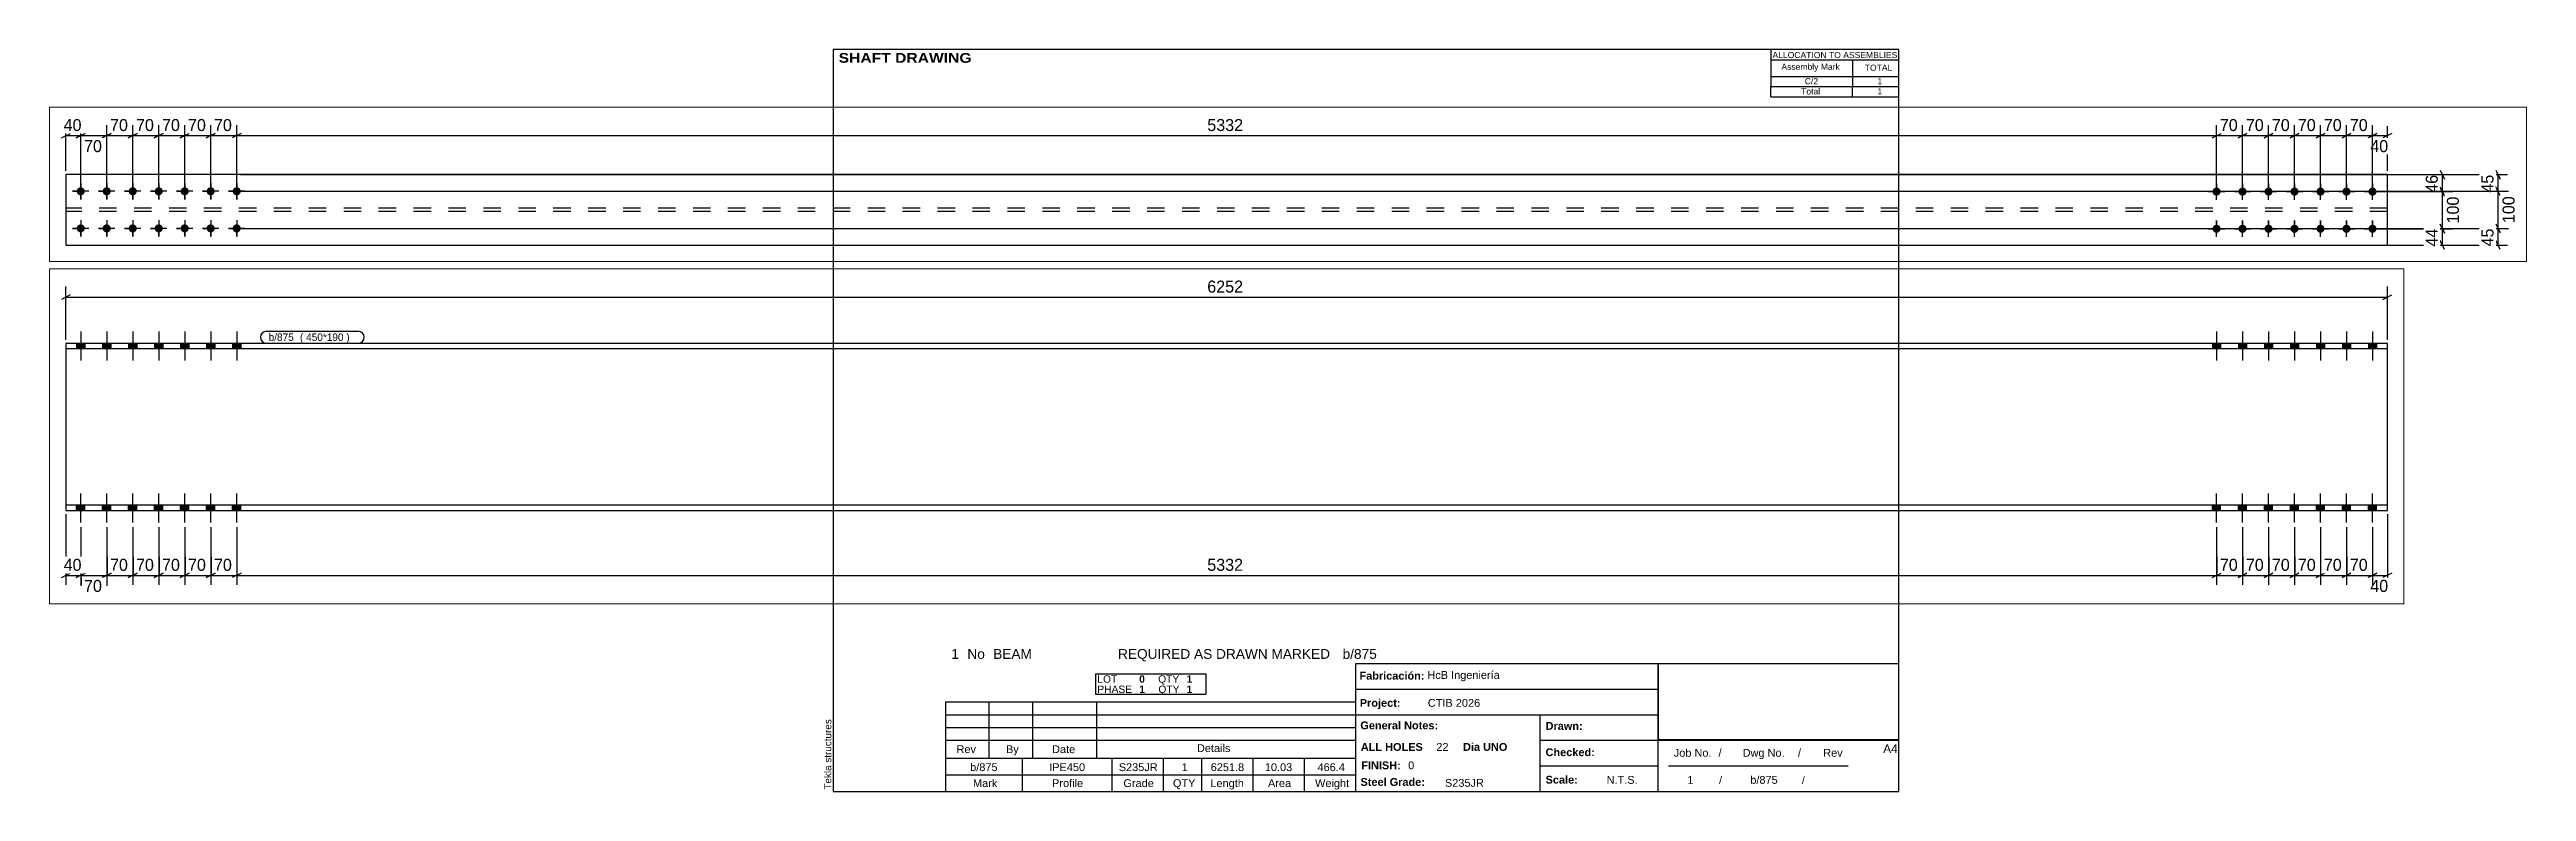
# Paper-space layout 'Layout1' of a CAD drawing. Header units: millimetres. Extents: x -206 to 461, y 5 to 205.
# The model-space entities are those that its viewports show. They can reach past a viewport. Long polylines and large blocks are cut down to what shows.
import ezdxf

# ---------------------------------------------------------------- set-up
doc = ezdxf.new("R2010")
doc.units = ezdxf.units.MM
doc.linetypes.add('DXK_LINE_DOT4', pattern=[0.9408, 0.4704, -0.4704])
doc.layers.add('Viewport layer', color=7, linetype='Continuous', plot=False)
doc.styles.add('Arial', font='ARIAL.TTF', dxfattribs={"height": 0.2})
doc.styles.add('Arial Black', font='ARIBLK.TTF', dxfattribs={"height": 0.2})
doc.styles.add('Arial Bold', font='ARIALBD.TTF', dxfattribs={"height": 0.2})
doc.styles.add('Comic Sans MS', font='COMIC.TTF', dxfattribs={"height": 0.2})

msp = doc.modelspace()

# ---------------------------------------------------------------- hatches: boundary and pattern name
at = {"linetype": 'Continuous'}
for points in [[(11743.4, 686.8), (11765.4, 686.8), (11765.4, 701.4), (11743.4, 701.4)], [(11743.4, 686.8), (11765.4, 686.8), (11765.4, 701.4), (11743.4, 701.4)], [(11813.4, 686.8), (11835.4, 686.8), (11835.4, 701.4), (11813.4, 701.4)], [(11813.4, 686.8), (11835.4, 686.8), (11835.4, 701.4), (11813.4, 701.4)], [(11883.4, 686.8), (11905.4, 686.8), (11905.4, 701.4), (11883.4, 701.4)], [(11883.4, 686.8), (11905.4, 686.8), (11905.4, 701.4), (11883.4, 701.4)], [(11953.4, 686.8), (11975.4, 686.8), (11975.4, 701.4), (11953.4, 701.4)], [(11953.4, 686.8), (11975.4, 686.8), (11975.4, 701.4), (11953.4, 701.4)], [(12023.4, 686.8), (12045.4, 686.8), (12045.4, 701.4), (12023.4, 701.4)], [(12023.4, 686.8), (12045.4, 686.8), (12045.4, 701.4), (12023.4, 701.4)], [(12093.4, 686.8), (12115.4, 686.8), (12115.4, 701.4), (12093.4, 701.4)], [(12093.4, 686.8), (12115.4, 686.8), (12115.4, 701.4), (12093.4, 701.4)], [(12163.4, 686.8), (12185.4, 686.8), (12185.4, 701.4), (12163.4, 701.4)], [(12163.4, 686.8), (12185.4, 686.8), (12185.4, 701.4), (12163.4, 701.4)], [(17517.2, 701.4), (17495.2, 701.4), (17495.2, 686.8), (17517.2, 686.8)], [(17517.2, 701.4), (17495.2, 701.4), (17495.2, 686.8), (17517.2, 686.8)], [(17587.2, 701.4), (17565.2, 701.4), (17565.2, 686.8), (17587.2, 686.8)], [(17587.2, 701.4), (17565.2, 701.4), (17565.2, 686.8), (17587.2, 686.8)], [(17657.2, 701.4), (17635.2, 701.4), (17635.2, 686.8), (17657.2, 686.8)], [(17657.2, 701.4), (17635.2, 701.4), (17635.2, 686.8), (17657.2, 686.8)], [(17727.2, 701.4), (17705.2, 701.4), (17705.2, 686.8), (17727.2, 686.8)], [(17727.2, 701.4), (17705.2, 701.4), (17705.2, 686.8), (17727.2, 686.8)], [(17797.2, 701.4), (17775.2, 701.4), (17775.2, 686.8), (17797.2, 686.8)], [(17797.2, 701.4), (17775.2, 701.4), (17775.2, 686.8), (17797.2, 686.8)], [(17867.2, 701.4), (17845.2, 701.4), (17845.2, 686.8), (17867.2, 686.8)], [(17867.2, 701.4), (17845.2, 701.4), (17845.2, 686.8), (17867.2, 686.8)], [(17937.2, 701.4), (17915.2, 701.4), (17915.2, 686.8), (17937.2, 686.8)], [(17937.2, 701.4), (17915.2, 701.4), (17915.2, 686.8), (17937.2, 686.8)], [(11743.4, 251.4), (11765.4, 251.4), (11765.4, 266), (11743.4, 266)], [(11743.4, 251.4), (11765.4, 251.4), (11765.4, 266), (11743.4, 266)], [(11813.4, 251.4), (11835.4, 251.4), (11835.4, 266), (11813.4, 266)], [(11813.4, 251.4), (11835.4, 251.4), (11835.4, 266), (11813.4, 266)], [(11883.4, 251.4), (11905.4, 251.4), (11905.4, 266), (11883.4, 266)], [(11883.4, 251.4), (11905.4, 251.4), (11905.4, 266), (11883.4, 266)], [(11953.4, 251.4), (11975.4, 251.4), (11975.4, 266), (11953.4, 266)], [(11953.4, 251.4), (11975.4, 251.4), (11975.4, 266), (11953.4, 266)], [(12023.4, 251.4), (12045.4, 251.4), (12045.4, 266), (12023.4, 266)], [(12023.4, 251.4), (12045.4, 251.4), (12045.4, 266), (12023.4, 266)], [(12093.4, 251.4), (12115.4, 251.4), (12115.4, 266), (12093.4, 266)], [(12093.4, 251.4), (12115.4, 251.4), (12115.4, 266), (12093.4, 266)], [(12163.4, 251.4), (12185.4, 251.4), (12185.4, 266), (12163.4, 266)], [(12163.4, 251.4), (12185.4, 251.4), (12185.4, 266), (12163.4, 266)], [(17517.2, 266), (17495.2, 266), (17495.2, 251.4), (17517.2, 251.4)], [(17517.2, 266), (17495.2, 266), (17495.2, 251.4), (17517.2, 251.4)], [(17587.2, 266), (17565.2, 266), (17565.2, 251.4), (17587.2, 251.4)], [(17587.2, 266), (17565.2, 266), (17565.2, 251.4), (17587.2, 251.4)], [(17657.2, 266), (17635.2, 266), (17635.2, 251.4), (17657.2, 251.4)], [(17657.2, 266), (17635.2, 266), (17635.2, 251.4), (17657.2, 251.4)], [(17727.2, 266), (17705.2, 266), (17705.2, 251.4), (17727.2, 251.4)], [(17727.2, 266), (17705.2, 266), (17705.2, 251.4), (17727.2, 251.4)], [(17797.2, 266), (17775.2, 266), (17775.2, 251.4), (17797.2, 251.4)], [(17797.2, 266), (17775.2, 266), (17775.2, 251.4), (17797.2, 251.4)], [(17867.2, 266), (17845.2, 266), (17845.2, 251.4), (17867.2, 251.4)], [(17867.2, 266), (17845.2, 266), (17845.2, 251.4), (17867.2, 251.4)], [(17937.2, 266), (17915.2, 266), (17915.2, 251.4), (17937.2, 251.4)], [(17937.2, 266), (17915.2, 266), (17915.2, 251.4), (17937.2, 251.4)], [(84, 178, -1), (84, 200, -1)], [(154, 178, -1), (154, 200, -1)], [(224, 178, -1), (224, 200, -1)], [(294, 178, -1), (294, 200, -1)], [(364, 178, -1), (364, 200, -1)], [(434, 178, -1), (434, 200, -1)], [(504, 178, -1), (504, 200, -1)], [(5835.8, 199.1, -1), (5835.8, 177.1, -1)], [(5905.8, 199.1, -1), (5905.8, 177.1, -1)], [(5975.8, 199.1, -1), (5975.8, 177.1, -1)], [(6045.8, 199.1, -1), (6045.8, 177.1, -1)], [(6115.8, 199.1, -1), (6115.8, 177.1, -1)], [(6185.8, 199.1, -1), (6185.8, 177.1, -1)], [(6255.8, 199.1, -1), (6255.8, 177.1, -1)], [(84, 78, -1), (84, 100, -1)], [(154, 78, -1), (154, 100, -1)], [(224, 78, -1), (224, 100, -1)], [(294, 78, -1), (294, 100, -1)], [(364, 78, -1), (364, 100, -1)], [(434, 78, -1), (434, 100, -1)], [(504, 78, -1), (504, 100, -1)], [(5835.8, 99.1, -1), (5835.8, 77.1, -1)], [(5905.8, 99.1, -1), (5905.8, 77.1, -1)], [(5975.8, 99.1, -1), (5975.8, 77.1, -1)], [(6045.8, 99.1, -1), (6045.8, 77.1, -1)], [(6115.8, 99.1, -1), (6115.8, 77.1, -1)], [(6185.8, 99.1, -1), (6185.8, 77.1, -1)], [(6255.8, 99.1, -1), (6255.8, 77.1, -1)]]:
    msp.add_hatch(color=3, dxfattribs=at).paths.add_polyline_path(points)

# ---------------------------------------------------------------- linework, layer by layer
at = {"color": 8, "linetype": 'Continuous'}
for p, q in [((11726.4, 832.4), (11702.4, 820.4)), ((11714.4, 711.4), (11714.4, 854.8)), ((11714.4, 826.4), (17966.2, 826.4)), ((17954.2, 820.4), (17978.2, 832.4)), ((17966.2, 711.4), (17966.2, 854.8)), ((44, 244), (44, 367.4)), ((72, 333), (96, 345)), ((84, 199), (84, 364.6)), ((142, 333), (166, 345)), ((154, 199), (154, 367.4)), ((212, 333), (236, 345)), ((224, 199), (224, 367.4)), ((282, 333), (306, 345)), ((294, 199), (294, 367.4)), ((294, 339), (364, 339)), ((376, 345), (352, 333)), ((364, 199), (364, 367.4)), ((422, 333), (446, 345)), ((434, 199), (434, 367.4)), ((434, 339), (504, 339)), ((516, 345), (492, 333)), ((504, 199), (504, 367.4)), ((5823.8, 333), (5847.8, 345)), ((5835.8, 198.1), (5835.8, 367.4)), ((5893.8, 333), (5917.8, 345)), ((5905.8, 198.1), (5905.8, 367.4)), ((5963.8, 333), (5987.8, 345)), ((5975.8, 198.1), (5975.8, 367.4)), ((6033.8, 333), (6057.8, 345)), ((6045.8, 198.1), (6045.8, 367.4)), ((6103.8, 333), (6127.8, 345)), ((6115.8, 198.1), (6115.8, 367.4)), ((6173.8, 333), (6197.8, 345)), ((6185.8, 198.1), (6185.8, 367.4)), ((6243.8, 333), (6267.8, 345)), ((6255.8, 198.1), (6255.8, 364.6)), ((6255.8, 339), (6295.8, 339)), ((6307.8, 345), (6283.8, 333)), ((6295.8, 244), (6295.8, 364.6)), ((6305.8, 234), (6469.6, 234)), ((6438, 246), (6450, 222)), ((6444, 188.1), (6444, 234)), ((6588, 246), (6600, 222)), ((6600, 177), (6588, 201)), ((6594, 189), (6594, 234)), ((11714.4, 241.4), (11714.4, 50.8)), ((11754.4, 206.7), (11754.4, 48)), ((11824.4, 206.7), (11824.4, 50.8)), ((11894.4, 206.7), (11894.4, 50.8)), ((11964.4, 206.7), (11964.4, 50.8)), ((12034.4, 206.7), (12034.4, 50.8)), ((12104.4, 206.7), (12104.4, 50.8)), ((12174.4, 206.7), (12174.4, 50.8)), ((12174.4, 206.7), (12174.4, 50.8)), ((17506.2, 206.7), (17506.2, 50.8)), ((17576.2, 206.7), (17576.2, 50.8)), ((17646.2, 206.7), (17646.2, 50.8)), ((17716.2, 206.7), (17716.2, 50.8)), ((17786.2, 206.7), (17786.2, 50.8)), ((17856.2, 206.7), (17856.2, 50.8)), ((17926.2, 206.7), (17926.2, 48)), ((17966.2, 241.4), (17966.2, 48)), ((6265.8, 188.1), (6469.6, 188.1)), ((6450, 176.1), (6438, 200.1)), ((514, 89), (6622.4, 89)), ((6265.8, 88.1), (6472.4, 88.1)), ((6450, 76.1), (6438, 100.1)), ((6588, 101), (6600, 77)), ((11742.4, 70.4), (11766.4, 82.4)), ((11812.4, 70.4), (11836.4, 82.4)), ((11882.4, 70.4), (11906.4, 82.4)), ((11952.4, 70.4), (11976.4, 82.4)), ((12022.4, 70.4), (12046.4, 82.4)), ((12092.4, 70.4), (12116.4, 82.4)), ((12104.4, 76.4), (12174.4, 76.4)), ((12186.4, 82.4), (12162.4, 70.4)), ((12186.4, 82.4), (12162.4, 70.4)), ((17494.2, 70.4), (17518.2, 82.4)), ((17564.2, 70.4), (17588.2, 82.4)), ((17634.2, 70.4), (17658.2, 82.4)), ((17704.2, 70.4), (17728.2, 82.4)), ((17716.2, 76.4), (17786.2, 76.4)), ((17798.2, 82.4), (17774.2, 70.4)), ((17844.2, 70.4), (17868.2, 82.4)), ((17914.2, 70.4), (17938.2, 82.4)), ((17926.2, 76.4), (17966.2, 76.4)), ((17978.2, 82.4), (17954.2, 70.4)), ((514, 44), (6619.6, 44)), ((6305.8, 44), (6469.6, 44)), ((6450, 32), (6438, 56)), ((6600, 32), (6588, 56))]:
    msp.add_line(p, q, dxfattribs=at)
at = {"color": 7, "linetype": 'Continuous'}
for p, q in [((11714.4, 701.4), (11714.4, 251.4)), ((17966.2, 701.4), (11714.4, 701.4)), ((17966.2, 686.8), (11714.4, 686.8)), ((17966.2, 251.4), (17966.2, 701.4)), ((44, 234), (44, 44)), ((6295.8, 234), (44, 234)), ((6295.8, 44), (6295.8, 234)), ((17966.2, 266), (11714.4, 266)), ((11714.4, 251.4), (17966.2, 251.4)), ((44, 44), (6295.8, 44))]:
    msp.add_line(p, q, dxfattribs=at)
at = {"color": 3, "linetype": 'Continuous'}
for p, q in [((11743.4, 701.4), (11743.4, 686.8)), ((11743.4, 701.4), (11743.4, 686.8)), ((11754.4, 733.6), (11754.4, 655.4)), ((11754.4, 733.6), (11754.4, 655.4)), ((11765.4, 701.4), (11765.4, 686.8)), ((11765.4, 701.4), (11765.4, 686.8)), ((11813.4, 701.4), (11813.4, 686.8)), ((11813.4, 701.4), (11813.4, 686.8)), ((11824.4, 733.6), (11824.4, 655.4)), ((11824.4, 733.6), (11824.4, 655.4)), ((11835.4, 701.4), (11835.4, 686.8)), ((11835.4, 701.4), (11835.4, 686.8)), ((11883.4, 701.4), (11883.4, 686.8)), ((11883.4, 701.4), (11883.4, 686.8)), ((11894.4, 733.6), (11894.4, 655.4)), ((11894.4, 733.6), (11894.4, 655.4)), ((11905.4, 701.4), (11905.4, 686.8)), ((11905.4, 701.4), (11905.4, 686.8)), ((11953.4, 701.4), (11953.4, 686.8)), ((11953.4, 701.4), (11953.4, 686.8)), ((11964.4, 733.6), (11964.4, 655.4)), ((11964.4, 733.6), (11964.4, 655.4)), ((11975.4, 701.4), (11975.4, 686.8)), ((11975.4, 701.4), (11975.4, 686.8)), ((12023.4, 701.4), (12023.4, 686.8)), ((12023.4, 701.4), (12023.4, 686.8)), ((12034.4, 733.6), (12034.4, 655.4)), ((12034.4, 733.6), (12034.4, 655.4)), ((12045.4, 701.4), (12045.4, 686.8)), ((12045.4, 701.4), (12045.4, 686.8)), ((12093.4, 701.4), (12093.4, 686.8)), ((12093.4, 701.4), (12093.4, 686.8)), ((12104.4, 733.6), (12104.4, 655.4)), ((12104.4, 733.6), (12104.4, 655.4)), ((12115.4, 701.4), (12115.4, 686.8)), ((12115.4, 701.4), (12115.4, 686.8)), ((12163.4, 701.4), (12163.4, 686.8)), ((12163.4, 701.4), (12163.4, 686.8)), ((12174.4, 733.6), (12174.4, 655.4)), ((12174.4, 733.6), (12174.4, 655.4)), ((12185.4, 701.4), (12185.4, 686.8)), ((12185.4, 701.4), (12185.4, 686.8)), ((17495.2, 701.4), (17495.2, 686.8)), ((17495.2, 701.4), (17495.2, 686.8)), ((17506.2, 733.6), (17506.2, 655.4)), ((17506.2, 733.6), (17506.2, 655.4)), ((17517.2, 701.4), (17517.2, 686.8)), ((17517.2, 701.4), (17517.2, 686.8)), ((17565.2, 701.4), (17565.2, 686.8)), ((17565.2, 701.4), (17565.2, 686.8)), ((17576.2, 733.6), (17576.2, 655.4)), ((17576.2, 733.6), (17576.2, 655.4)), ((17587.2, 701.4), (17587.2, 686.8)), ((17587.2, 701.4), (17587.2, 686.8)), ((17635.2, 701.4), (17635.2, 686.8)), ((17635.2, 701.4), (17635.2, 686.8)), ((17646.2, 733.6), (17646.2, 655.4)), ((17646.2, 733.6), (17646.2, 655.4)), ((17657.2, 701.4), (17657.2, 686.8)), ((17657.2, 701.4), (17657.2, 686.8)), ((17705.2, 701.4), (17705.2, 686.8)), ((17705.2, 701.4), (17705.2, 686.8)), ((17716.2, 733.6), (17716.2, 655.4)), ((17716.2, 733.6), (17716.2, 655.4)), ((17727.2, 701.4), (17727.2, 686.8)), ((17727.2, 701.4), (17727.2, 686.8)), ((17775.2, 701.4), (17775.2, 686.8)), ((17775.2, 701.4), (17775.2, 686.8)), ((17786.2, 733.6), (17786.2, 655.4)), ((17786.2, 733.6), (17786.2, 655.4)), ((17797.2, 701.4), (17797.2, 686.8)), ((17797.2, 701.4), (17797.2, 686.8)), ((17845.2, 701.4), (17845.2, 686.8)), ((17845.2, 701.4), (17845.2, 686.8)), ((17856.2, 733.6), (17856.2, 655.4)), ((17856.2, 733.6), (17856.2, 655.4)), ((17867.2, 701.4), (17867.2, 686.8)), ((17867.2, 701.4), (17867.2, 686.8)), ((17915.2, 701.4), (17915.2, 686.8)), ((17915.2, 701.4), (17915.2, 686.8)), ((17926.2, 733.6), (17926.2, 655.4)), ((17926.2, 733.6), (17926.2, 655.4)), ((17937.2, 701.4), (17937.2, 686.8)), ((17937.2, 701.4), (17937.2, 686.8)), ((11754.4, 219.2), (11754.4, 297.4)), ((11754.4, 219.2), (11754.4, 297.4)), ((11824.4, 219.2), (11824.4, 297.4)), ((11824.4, 219.2), (11824.4, 297.4)), ((11894.4, 219.2), (11894.4, 297.4)), ((11894.4, 219.2), (11894.4, 297.4)), ((11964.4, 219.2), (11964.4, 297.4)), ((11964.4, 219.2), (11964.4, 297.4)), ((12034.4, 219.2), (12034.4, 297.4)), ((12034.4, 219.2), (12034.4, 297.4)), ((12104.4, 219.2), (12104.4, 297.4)), ((12104.4, 219.2), (12104.4, 297.4)), ((12174.4, 219.2), (12174.4, 297.4)), ((12174.4, 219.2), (12174.4, 297.4)), ((17506.2, 219.2), (17506.2, 297.4)), ((17506.2, 219.2), (17506.2, 297.4)), ((17576.2, 219.2), (17576.2, 297.4)), ((17576.2, 219.2), (17576.2, 297.4)), ((17646.2, 219.2), (17646.2, 297.4)), ((17646.2, 219.2), (17646.2, 297.4)), ((17716.2, 219.2), (17716.2, 297.4)), ((17716.2, 219.2), (17716.2, 297.4)), ((17786.2, 219.2), (17786.2, 297.4)), ((17786.2, 219.2), (17786.2, 297.4)), ((17856.2, 219.2), (17856.2, 297.4)), ((17856.2, 219.2), (17856.2, 297.4)), ((17926.2, 219.2), (17926.2, 297.4)), ((17926.2, 219.2), (17926.2, 297.4)), ((84, 211), (84, 167)), ((84, 211), (84, 196.3)), ((154, 211), (154, 167)), ((154, 211), (154, 196.3)), ((224, 211), (224, 167)), ((224, 211), (224, 196.3)), ((294, 211), (294, 167)), ((294, 211), (294, 196.3)), ((364, 211), (364, 167)), ((364, 211), (364, 196.3)), ((434, 211), (434, 167)), ((434, 211), (434, 196.3)), ((504, 211), (504, 167)), ((504, 211), (504, 196.3)), ((5835.8, 166.1), (5835.8, 210.1)), ((5835.8, 210.1), (5835.8, 195.4)), ((5905.8, 166.1), (5905.8, 210.1)), ((5905.8, 210.1), (5905.8, 195.4)), ((5975.8, 166.1), (5975.8, 210.1)), ((5975.8, 210.1), (5975.8, 195.4)), ((6045.8, 166.1), (6045.8, 210.1)), ((6045.8, 210.1), (6045.8, 195.4)), ((6115.8, 166.1), (6115.8, 210.1)), ((6115.8, 210.1), (6115.8, 195.4)), ((6185.8, 166.1), (6185.8, 210.1)), ((6185.8, 210.1), (6185.8, 195.4)), ((6255.8, 166.1), (6255.8, 210.1)), ((6255.8, 210.1), (6255.8, 195.4)), ((11743.4, 251.4), (11743.4, 266)), ((11743.4, 251.4), (11743.4, 266)), ((11765.4, 251.4), (11765.4, 266)), ((11765.4, 251.4), (11765.4, 266)), ((11813.4, 251.4), (11813.4, 266)), ((11813.4, 251.4), (11813.4, 266)), ((11835.4, 251.4), (11835.4, 266)), ((11835.4, 251.4), (11835.4, 266)), ((11883.4, 251.4), (11883.4, 266)), ((11883.4, 251.4), (11883.4, 266)), ((11905.4, 251.4), (11905.4, 266)), ((11905.4, 251.4), (11905.4, 266)), ((11953.4, 251.4), (11953.4, 266)), ((11953.4, 251.4), (11953.4, 266)), ((11975.4, 251.4), (11975.4, 266)), ((11975.4, 251.4), (11975.4, 266)), ((12023.4, 251.4), (12023.4, 266)), ((12023.4, 251.4), (12023.4, 266)), ((12045.4, 251.4), (12045.4, 266)), ((12045.4, 251.4), (12045.4, 266)), ((12093.4, 251.4), (12093.4, 266)), ((12093.4, 251.4), (12093.4, 266)), ((12115.4, 251.4), (12115.4, 266)), ((12115.4, 251.4), (12115.4, 266)), ((12163.4, 251.4), (12163.4, 266)), ((12163.4, 251.4), (12163.4, 266)), ((12185.4, 251.4), (12185.4, 266)), ((12185.4, 251.4), (12185.4, 266)), ((17495.2, 251.4), (17495.2, 266)), ((17495.2, 251.4), (17495.2, 266)), ((17517.2, 251.4), (17517.2, 266)), ((17517.2, 251.4), (17517.2, 266)), ((17565.2, 251.4), (17565.2, 266)), ((17565.2, 251.4), (17565.2, 266)), ((17587.2, 251.4), (17587.2, 266)), ((17587.2, 251.4), (17587.2, 266)), ((17635.2, 251.4), (17635.2, 266)), ((17635.2, 251.4), (17635.2, 266)), ((17657.2, 251.4), (17657.2, 266)), ((17657.2, 251.4), (17657.2, 266)), ((17705.2, 251.4), (17705.2, 266)), ((17705.2, 251.4), (17705.2, 266)), ((17727.2, 251.4), (17727.2, 266)), ((17727.2, 251.4), (17727.2, 266)), ((17775.2, 251.4), (17775.2, 266)), ((17775.2, 251.4), (17775.2, 266)), ((17797.2, 251.4), (17797.2, 266)), ((17797.2, 251.4), (17797.2, 266)), ((17845.2, 251.4), (17845.2, 266)), ((17845.2, 251.4), (17845.2, 266)), ((17867.2, 251.4), (17867.2, 266)), ((17867.2, 251.4), (17867.2, 266)), ((17915.2, 251.4), (17915.2, 266)), ((17915.2, 251.4), (17915.2, 266)), ((17937.2, 251.4), (17937.2, 266)), ((17937.2, 251.4), (17937.2, 266)), ((106, 189), (62, 189)), ((62, 189), (76.7, 189)), ((84, 167), (84, 181.7)), ((106, 189), (91.3, 189)), ((176, 189), (132, 189)), ((132, 189), (146.7, 189)), ((154, 167), (154, 181.7)), ((176, 189), (161.3, 189)), ((246, 189), (202, 189)), ((202, 189), (216.7, 189)), ((224, 167), (224, 181.7)), ((246, 189), (231.3, 189)), ((316, 189), (272, 189)), ((272, 189), (286.7, 189)), ((294, 167), (294, 181.7)), ((316, 189), (301.3, 189)), ((386, 189), (342, 189)), ((342, 189), (356.7, 189)), ((364, 167), (364, 181.7)), ((386, 189), (371.3, 189)), ((456, 189), (412, 189)), ((412, 189), (426.7, 189)), ((434, 167), (434, 181.7)), ((456, 189), (441.3, 189)), ((526, 189), (482, 189)), ((482, 189), (496.7, 189)), ((504, 167), (504, 181.7)), ((526, 189), (511.3, 189)), ((5813.8, 188.1), (5857.8, 188.1)), ((5813.8, 188.1), (5828.5, 188.1)), ((5835.8, 166.1), (5835.8, 180.7)), ((5857.8, 188.1), (5843.2, 188.1)), ((5883.8, 188.1), (5927.8, 188.1)), ((5883.8, 188.1), (5898.5, 188.1)), ((5905.8, 166.1), (5905.8, 180.7)), ((5927.8, 188.1), (5913.2, 188.1)), ((5953.8, 188.1), (5997.8, 188.1)), ((5953.8, 188.1), (5968.5, 188.1)), ((5975.8, 166.1), (5975.8, 180.7)), ((5997.8, 188.1), (5983.2, 188.1)), ((6023.8, 188.1), (6067.8, 188.1)), ((6023.8, 188.1), (6038.5, 188.1)), ((6045.8, 166.1), (6045.8, 180.7)), ((6067.8, 188.1), (6053.2, 188.1)), ((6093.8, 188.1), (6137.8, 188.1)), ((6093.8, 188.1), (6108.5, 188.1)), ((6115.8, 166.1), (6115.8, 180.7)), ((6137.8, 188.1), (6123.2, 188.1)), ((6163.8, 188.1), (6207.8, 188.1)), ((6163.8, 188.1), (6178.5, 188.1)), ((6185.8, 166.1), (6185.8, 180.7)), ((6207.8, 188.1), (6193.2, 188.1)), ((6233.8, 188.1), (6277.8, 188.1)), ((6233.8, 188.1), (6248.5, 188.1)), ((6255.8, 166.1), (6255.8, 180.7)), ((6277.8, 188.1), (6263.2, 188.1)), ((106, 89), (62, 89)), ((62, 89), (76.7, 89)), ((84, 111), (84, 67)), ((84, 111), (84, 96.3)), ((84, 67), (84, 81.7)), ((106, 89), (91.3, 89)), ((176, 89), (132, 89)), ((132, 89), (146.7, 89)), ((154, 111), (154, 67)), ((154, 111), (154, 96.3)), ((154, 67), (154, 81.7)), ((176, 89), (161.3, 89)), ((246, 89), (202, 89)), ((202, 89), (216.7, 89)), ((224, 111), (224, 67)), ((224, 111), (224, 96.3)), ((224, 67), (224, 81.7)), ((246, 89), (231.3, 89)), ((316, 89), (272, 89)), ((272, 89), (286.7, 89)), ((294, 111), (294, 67)), ((294, 111), (294, 96.3)), ((294, 67), (294, 81.7)), ((316, 89), (301.3, 89)), ((386, 89), (342, 89)), ((342, 89), (356.7, 89)), ((364, 111), (364, 67)), ((364, 111), (364, 96.3)), ((364, 67), (364, 81.7)), ((386, 89), (371.3, 89)), ((456, 89), (412, 89)), ((412, 89), (426.7, 89)), ((434, 111), (434, 67)), ((434, 111), (434, 96.3)), ((434, 67), (434, 81.7)), ((456, 89), (441.3, 89)), ((526, 89), (482, 89)), ((482, 89), (496.7, 89)), ((504, 111), (504, 67)), ((504, 111), (504, 96.3)), ((504, 67), (504, 81.7)), ((526, 89), (511.3, 89)), ((5813.8, 88.1), (5857.8, 88.1)), ((5813.8, 88.1), (5828.5, 88.1)), ((5835.8, 66.1), (5835.8, 110.1)), ((5835.8, 110.1), (5835.8, 95.4)), ((5835.8, 66.1), (5835.8, 80.7)), ((5857.8, 88.1), (5843.1, 88.1)), ((5883.8, 88.1), (5927.8, 88.1)), ((5883.8, 88.1), (5898.5, 88.1)), ((5905.8, 66.1), (5905.8, 110.1)), ((5905.8, 110.1), (5905.8, 95.4)), ((5905.8, 66.1), (5905.8, 80.7)), ((5927.8, 88.1), (5913.1, 88.1)), ((5953.8, 88.1), (5997.8, 88.1)), ((5953.8, 88.1), (5968.5, 88.1)), ((5975.8, 66.1), (5975.8, 110.1)), ((5975.8, 110.1), (5975.8, 95.4)), ((5975.8, 66.1), (5975.8, 80.7)), ((5997.8, 88.1), (5983.1, 88.1)), ((6023.8, 88.1), (6067.8, 88.1)), ((6023.8, 88.1), (6038.5, 88.1)), ((6045.8, 66.1), (6045.8, 110.1)), ((6045.8, 110.1), (6045.8, 95.4)), ((6045.8, 66.1), (6045.8, 80.7)), ((6067.8, 88.1), (6053.1, 88.1)), ((6093.8, 88.1), (6137.8, 88.1)), ((6093.8, 88.1), (6108.5, 88.1)), ((6115.8, 66.1), (6115.8, 110.1)), ((6115.8, 110.1), (6115.8, 95.4)), ((6115.8, 66.1), (6115.8, 80.7)), ((6137.8, 88.1), (6123.1, 88.1)), ((6163.8, 88.1), (6207.8, 88.1)), ((6163.8, 88.1), (6178.5, 88.1)), ((6185.8, 66.1), (6185.8, 110.1)), ((6185.8, 110.1), (6185.8, 95.4)), ((6185.8, 66.1), (6185.8, 80.7)), ((6207.8, 88.1), (6193.1, 88.1)), ((6233.8, 88.1), (6277.8, 88.1)), ((6233.8, 88.1), (6248.5, 88.1)), ((6255.8, 66.1), (6255.8, 110.1)), ((6255.8, 110.1), (6255.8, 95.4)), ((6255.8, 66.1), (6255.8, 80.7)), ((6277.8, 88.1), (6263.1, 88.1))]:
    msp.add_line(p, q, dxfattribs=at)
at = {"color": 7, "linetype": 'DXK_LINE_DOT4'}
for p, q in [((6295.8, 143.7), (44, 143.7)), ((6295.8, 134.3), (44, 134.3))]:
    msp.add_line(p, q, dxfattribs=at)

# ---------------------------------------------------------------- next in the draw order: wipeouts: each hides what was drawn before it
at = {"color": 0}
for points in [[(14898.8, 832.4), (14898.8, 877.2), (14781.8, 877.2), (14781.8, 832.4)], [(12338.8, 708.4), (12338.8, 728.4), (12260.4, 728.4), (12260.4, 708.4)], [(361.5, 345), (361.5, 389.8), (296.5, 389.8), (296.5, 345)], [(501.5, 345), (501.5, 389.8), (436.5, 389.8), (436.5, 345)], [(6308.3, 288.2), (6308.3, 333), (6243.4, 333), (6243.4, 288.2)], [(6438, 243.5), (6393.2, 243.5), (6393.2, 178.6), (6438, 178.6)], [(17783.7, 82.4), (17783.7, 127.2), (17718.7, 127.2), (17718.7, 82.4)], [(17978.7, 25.6), (17978.7, 70.4), (17913.8, 70.4), (17913.8, 25.6)]]:
    msp.add_wipeout(points, dxfattribs=at)

# ---------------------------------------------------------------- next in the draw order: linework, layer by layer
at = {"color": 8, "linetype": 'Continuous'}
for p, q in [((224, 339), (294, 339)), ((306, 345), (282, 333)), ((294, 199), (294, 367.4)), ((352, 333), (376, 345)), ((364, 199), (364, 367.4)), ((364, 339), (434, 339)), ((446, 345), (422, 333)), ((434, 199), (434, 367.4)), ((516, 345), (492, 333)), ((504, 199), (504, 367.4)), ((6185.8, 339), (6255.8, 339)), ((6267.8, 345), (6243.8, 333)), ((6255.8, 198.1), (6255.8, 367.4)), ((514, 234), (6619.6, 234)), ((17716.2, 206.7), (17716.2, 50.8)), ((17786.2, 206.7), (17786.2, 50.8)), ((17926.2, 206.7), (17926.2, 50.8)), ((514, 189), (6619.6, 189)), ((6265.8, 188.1), (6472.4, 188.1)), ((6438, 200.1), (6450, 176.1)), ((6444, 88.1), (6444, 188.1)), ((17646.2, 76.4), (17716.2, 76.4)), ((17728.2, 82.4), (17704.2, 70.4)), ((17774.2, 70.4), (17798.2, 82.4)), ((17856.2, 76.4), (17926.2, 76.4)), ((17938.2, 82.4), (17914.2, 70.4))]:
    msp.add_line(p, q, dxfattribs=at)

# ---------------------------------------------------------------- next in the draw order: texts
at = {"color": 3, "style": 'Comic Sans MS'}
for s, p in [('6252', (14788.2, 838.8)), ('70', (302.9, 351.4)), ('70', (442.9, 351.4)), ('40', (6249.8, 294.6)), ('70', (17725.1, 88.8)), ('40', (17920.2, 32))]:
    msp.add_text(s, height=32.38, dxfattribs=at).set_placement(p)
msp.add_text('46', height=32.38, rotation=90.00021, dxfattribs=at).set_placement((6431.6, 185))

# ---------------------------------------------------------------- next in the draw order: wipeouts: each hides what was drawn before it
at = {"color": 0}
msp.add_wipeout([(12338.8, 708.4), (12338.8, 728.4), (12260.4, 728.4), (12260.4, 708.4)], dxfattribs=at)

# ---------------------------------------------------------------- next in the draw order: linework, layer by layer
at = {"color": 7, "linetype": 'Continuous'}
msp.add_arc((12254.4, 718.4), 16, 90, 270, dxfattribs=at)

# ---------------------------------------------------------------- next in the draw order: wipeouts: each hides what was drawn before it
at = {"color": 0}
for points in [[(12495.8, 708.4), (12495.8, 728.4), (12344.8, 728.4), (12344.8, 708.4)], [(291.5, 345), (291.5, 389.8), (226.5, 389.8), (226.5, 345)], [(431.5, 345), (431.5, 389.8), (366.5, 389.8), (366.5, 345)], [(6253.3, 345), (6253.3, 389.8), (6188.3, 389.8), (6188.3, 345)], [(6588, 244), (6543.2, 244), (6543.2, 179), (6588, 179)], [(17713.7, 82.4), (17713.7, 127.2), (17648.7, 127.2), (17648.7, 82.4)], [(17923.7, 82.4), (17923.7, 127.2), (17858.7, 127.2), (17858.7, 82.4)]]:
    msp.add_wipeout(points, dxfattribs=at)

# ---------------------------------------------------------------- next in the draw order: linework, layer by layer
at = {"color": 8, "linetype": 'Continuous'}
for p, q in [((154, 339), (224, 339)), ((236, 345), (212, 333)), ((224, 199), (224, 367.4)), ((6115.8, 339), (6185.8, 339)), ((6197.8, 345), (6173.8, 333)), ((6185.8, 198.1), (6185.8, 367.4)), ((6600, 177), (6588, 201)), ((17646.2, 206.7), (17646.2, 50.8)), ((17856.2, 206.7), (17856.2, 50.8)), ((514, 189), (6622.4, 189)), ((6594, 89), (6594, 189)), ((17576.2, 76.4), (17646.2, 76.4)), ((17658.2, 82.4), (17634.2, 70.4)), ((17786.2, 76.4), (17856.2, 76.4)), ((17868.2, 82.4), (17844.2, 70.4))]:
    msp.add_line(p, q, dxfattribs=at)

# ---------------------------------------------------------------- next in the draw order: texts
at = {"color": 3, "style": 'Comic Sans MS'}
for p in [(232.9, 351.4), (372.9, 351.4), (6194.7, 351.4), (17655.1, 88.8), (17865.1, 88.8)]:
    msp.add_text('70', height=32.38, dxfattribs=at).set_placement(p)
msp.add_text('45', height=32.38, rotation=90.00021, dxfattribs=at).set_placement((6581.6, 185.4))

# ---------------------------------------------------------------- next in the draw order: wipeouts: each hides what was drawn before it
at = {"color": 0}
msp.add_wipeout([(12495.8, 708.4), (12495.8, 728.4), (12344.8, 728.4), (12344.8, 708.4)], dxfattribs=at)

# ---------------------------------------------------------------- next in the draw order: linework, layer by layer
at = {"color": 7, "linetype": 'Continuous'}
for p, q in [((12254.4, 734.4), (12501.8, 734.4)), ((12254.4, 702.4), (12501.8, 702.4))]:
    msp.add_line(p, q, dxfattribs=at)
msp.add_arc((12501.8, 718.4), 16, 270, 90, dxfattribs=at)

# ---------------------------------------------------------------- next in the draw order: texts
at = {"color": 3, "style": 'Comic Sans MS'}
for s, height, p in [('b/875', 20.23, (12260.4, 708.4)), ('(\xa0450*190\xa0) ', 20.234, (12344.8, 708.4))]:
    msp.add_text(s, height=height, dxfattribs=at).set_placement(p)

# ---------------------------------------------------------------- next in the draw order: wipeouts: each hides what was drawn before it
at = {"color": 0}
for points in [[(221.5, 345), (221.5, 389.8), (156.5, 389.8), (156.5, 345)], [(6183.3, 345), (6183.3, 389.8), (6118.3, 389.8), (6118.3, 345)], [(6644.8, 181.1), (6600, 181.1), (6600, 96.9), (6644.8, 96.9)], [(17643.7, 82.4), (17643.7, 127.2), (17578.7, 127.2), (17578.7, 82.4)], [(17853.7, 82.4), (17853.7, 127.2), (17788.7, 127.2), (17788.7, 82.4)]]:
    msp.add_wipeout(points, dxfattribs=at)

# ---------------------------------------------------------------- next in the draw order: linework, layer by layer
at = {"color": 8, "linetype": 'Continuous'}
for p, q in [((84, 339), (154, 339)), ((166, 345), (142, 333)), ((154, 199), (154, 364.6)), ((6045.8, 339), (6115.8, 339)), ((6127.8, 345), (6103.8, 333)), ((6115.8, 198.1), (6115.8, 367.4)), ((17576.2, 206.7), (17576.2, 50.8)), ((514, 89), (6619.6, 89)), ((6588, 101), (6600, 77)), ((6594, 44), (6594, 89)), ((17506.2, 76.4), (17576.2, 76.4)), ((17588.2, 82.4), (17564.2, 70.4))]:
    msp.add_line(p, q, dxfattribs=at)

# ---------------------------------------------------------------- next in the draw order: texts
at = {"color": 3, "style": 'Comic Sans MS'}
for p in [(162.9, 351.4), (6124.7, 351.4), (17585.1, 88.8), (17795.1, 88.8)]:
    msp.add_text('70', height=32.38, dxfattribs=at).set_placement(p)
msp.add_text('100', height=32.38, rotation=90.00021, dxfattribs=at).set_placement((6638.4, 103.3))

# ---------------------------------------------------------------- next in the draw order: wipeouts: each hides what was drawn before it
at = {"color": 0}
for points in [[(6113.3, 345), (6113.3, 389.8), (6048.3, 389.8), (6048.3, 345)], [(151.5, 288.2), (151.5, 333), (86.5, 333), (86.5, 288.2)], [(6494.8, 180.1), (6450, 180.1), (6450, 96), (6494.8, 96)], [(6588, 99), (6543.2, 99), (6543.2, 34), (6588, 34)], [(17573.7, 82.4), (17573.7, 127.2), (17508.7, 127.2), (17508.7, 82.4)]]:
    msp.add_wipeout(points, dxfattribs=at)

# ---------------------------------------------------------------- next in the draw order: linework, layer by layer
at = {"color": 8, "linetype": 'Continuous'}
for p, q in [((32, 333), (56, 345)), ((44, 339), (84, 339)), ((96, 345), (72, 333)), ((84, 199), (84, 367.4)), ((5975.8, 339), (6045.8, 339)), ((6057.8, 345), (6033.8, 333)), ((6045.8, 198.1), (6045.8, 367.4)), ((17506.2, 206.7), (17506.2, 50.8)), ((6265.8, 88.1), (6469.6, 88.1)), ((6438, 100.1), (6450, 76.1)), ((6444, 44), (6444, 88.1)), ((12174.4, 76.4), (17506.2, 76.4)), ((17494.2, 70.4), (17518.2, 82.4))]:
    msp.add_line(p, q, dxfattribs=at)

# ---------------------------------------------------------------- next in the draw order: texts
at = {"color": 3, "style": 'Comic Sans MS'}
for p in [(6054.7, 351.4), (92.9, 294.6), (17515.1, 88.8)]:
    msp.add_text('70', height=32.38, dxfattribs=at).set_placement(p)
for s, p in [('100', (6488.4, 102.4)), ('45', (6581.6, 40.4))]:
    msp.add_text(s, height=32.38, rotation=90.00021, dxfattribs=at).set_placement(p)

# ---------------------------------------------------------------- next in the draw order: wipeouts: each hides what was drawn before it
at = {"color": 0}
for points in [[(96.5, 345), (96.5, 389.8), (31.5, 389.8), (31.5, 345)], [(6043.3, 345), (6043.3, 389.8), (5978.3, 389.8), (5978.3, 345)], [(6438, 98.5), (6393.2, 98.5), (6393.2, 33.6), (6438, 33.6)], [(12171.9, 82.4), (12171.9, 127.2), (12106.9, 127.2), (12106.9, 82.4)], [(14898.8, 82.4), (14898.8, 127.2), (14781.8, 127.2), (14781.8, 82.4)]]:
    msp.add_wipeout(points, dxfattribs=at)

# ---------------------------------------------------------------- next in the draw order: linework, layer by layer
at = {"color": 8, "linetype": 'Continuous'}
for p, q in [((5905.8, 339), (5975.8, 339)), ((5987.8, 345), (5963.8, 333)), ((5975.8, 198.1), (5975.8, 367.4)), ((12104.4, 206.7), (12104.4, 50.8)), ((12034.4, 76.4), (12104.4, 76.4)), ((12116.4, 82.4), (12092.4, 70.4))]:
    msp.add_line(p, q, dxfattribs=at)

# ---------------------------------------------------------------- next in the draw order: texts
at = {"color": 3, "style": 'Comic Sans MS'}
for s, p in [('40', (37.9, 351.4)), ('70', (5984.7, 351.4)), ('70', (12113.3, 88.8)), ('5332', (14788.2, 88.8))]:
    msp.add_text(s, height=32.38, dxfattribs=at).set_placement(p)
msp.add_text('44', height=32.38, rotation=90.00021, dxfattribs=at).set_placement((6431.6, 40))

# ---------------------------------------------------------------- next in the draw order: wipeouts: each hides what was drawn before it
at = {"color": 0}
for points in [[(5973.3, 345), (5973.3, 389.8), (5908.3, 389.8), (5908.3, 345)], [(12101.9, 82.4), (12101.9, 127.2), (12036.9, 127.2), (12036.9, 82.4)]]:
    msp.add_wipeout(points, dxfattribs=at)

# ---------------------------------------------------------------- next in the draw order: linework, layer by layer
at = {"color": 8, "linetype": 'Continuous'}
for p, q in [((5835.8, 339), (5905.8, 339)), ((5917.8, 345), (5893.8, 333)), ((5905.8, 198.1), (5905.8, 367.4)), ((12034.4, 206.7), (12034.4, 50.8)), ((11964.4, 76.4), (12034.4, 76.4)), ((12046.4, 82.4), (12022.4, 70.4))]:
    msp.add_line(p, q, dxfattribs=at)

# ---------------------------------------------------------------- next in the draw order: texts
at = {"color": 3, "style": 'Comic Sans MS'}
for p in [(5914.7, 351.4), (12043.3, 88.8)]:
    msp.add_text('70', height=32.38, dxfattribs=at).set_placement(p)

# ---------------------------------------------------------------- next in the draw order: wipeouts: each hides what was drawn before it
at = {"color": 0}
for points in [[(5903.3, 345), (5903.3, 389.8), (5838.3, 389.8), (5838.3, 345)], [(12031.9, 82.4), (12031.9, 127.2), (11966.9, 127.2), (11966.9, 82.4)]]:
    msp.add_wipeout(points, dxfattribs=at)

# ---------------------------------------------------------------- next in the draw order: linework, layer by layer
at = {"color": 8, "linetype": 'Continuous'}
for p, q in [((504, 339), (5835.8, 339)), ((5823.8, 333), (5847.8, 345)), ((5835.8, 198.1), (5835.8, 367.4)), ((11964.4, 206.7), (11964.4, 50.8)), ((11894.4, 76.4), (11964.4, 76.4)), ((11976.4, 82.4), (11952.4, 70.4))]:
    msp.add_line(p, q, dxfattribs=at)

# ---------------------------------------------------------------- next in the draw order: texts
at = {"color": 3, "style": 'Comic Sans MS'}
for p in [(5844.7, 351.4), (11973.3, 88.8)]:
    msp.add_text('70', height=32.38, dxfattribs=at).set_placement(p)

# ---------------------------------------------------------------- next in the draw order: wipeouts: each hides what was drawn before it
at = {"color": 0}
for points in [[(3228.4, 345), (3228.4, 389.8), (3111.4, 389.8), (3111.4, 345)], [(11961.9, 82.4), (11961.9, 127.2), (11896.9, 127.2), (11896.9, 82.4)]]:
    msp.add_wipeout(points, dxfattribs=at)

# ---------------------------------------------------------------- next in the draw order: linework, layer by layer
at = {"color": 8, "linetype": 'Continuous'}
for p, q in [((11894.4, 206.7), (11894.4, 50.8)), ((11824.4, 76.4), (11894.4, 76.4)), ((11906.4, 82.4), (11882.4, 70.4))]:
    msp.add_line(p, q, dxfattribs=at)

# ---------------------------------------------------------------- next in the draw order: texts
at = {"color": 3, "style": 'Comic Sans MS'}
for s, p in [('5332', (3117.8, 351.4)), ('70', (11903.3, 88.8))]:
    msp.add_text(s, height=32.38, dxfattribs=at).set_placement(p)

# ---------------------------------------------------------------- next in the draw order: wipeouts: each hides what was drawn before it
at = {"color": 0}
msp.add_wipeout([(11891.9, 82.4), (11891.9, 127.2), (11826.9, 127.2), (11826.9, 82.4)], dxfattribs=at)

# ---------------------------------------------------------------- next in the draw order: linework, layer by layer
at = {"color": 8, "linetype": 'Continuous'}
for p, q in [((11824.4, 206.7), (11824.4, 48)), ((11754.4, 76.4), (11824.4, 76.4)), ((11836.4, 82.4), (11812.4, 70.4))]:
    msp.add_line(p, q, dxfattribs=at)

# ---------------------------------------------------------------- next in the draw order: texts
at = {"color": 3, "style": 'Comic Sans MS'}
msp.add_text('70', height=32.38, dxfattribs=at).set_placement((11833.3, 88.8))

# ---------------------------------------------------------------- next in the draw order: wipeouts: each hides what was drawn before it
at = {"color": 0}
msp.add_wipeout([(11821.9, 25.6), (11821.9, 70.4), (11756.9, 70.4), (11756.9, 25.6)], dxfattribs=at)

# ---------------------------------------------------------------- next in the draw order: linework, layer by layer
at = {"color": 8, "linetype": 'Continuous'}
for p, q in [((11754.4, 206.7), (11754.4, 50.8)), ((11702.4, 70.4), (11726.4, 82.4)), ((11714.4, 76.4), (11754.4, 76.4)), ((11766.4, 82.4), (11742.4, 70.4))]:
    msp.add_line(p, q, dxfattribs=at)

# ---------------------------------------------------------------- next in the draw order: texts
at = {"color": 3, "style": 'Comic Sans MS'}
msp.add_text('70', height=32.38, dxfattribs=at).set_placement((11763.3, 32))

# ---------------------------------------------------------------- next in the draw order: wipeouts: each hides what was drawn before it
at = {"color": 0}
msp.add_wipeout([(11766.9, 82.4), (11766.9, 127.2), (11701.9, 127.2), (11701.9, 82.4)], dxfattribs=at)

# ---------------------------------------------------------------- next in the draw order: texts
at = {"color": 3, "style": 'Comic Sans MS'}
msp.add_text('40', height=32.38, dxfattribs=at).set_placement((11708.3, 88.8))

psp = doc.layouts.get("Layout1")

# ---------------------------------------------------------------- linework, layer by layer
at = {"color": 5, "linetype": 'Continuous'}
for p, q in [((292, 205), (5, 205)), ((5, 205), (5, 5)), ((292, 5), (292, 205)), ((5, 5), (292, 5))]:
    psp.add_line(p, q, dxfattribs=at)
at = {"color": 7, "linetype": 'Continuous'}
for p, q in [((257.51, 205), (257.51, 197.75)), ((257.57, 202.24), (292, 202.24)), ((279.49, 202.24), (279.49, 197.75)), ((257.51, 197.75), (257.51, 195)), ((257.51, 192.23), (257.51, 194.99)), ((257.54, 194.99), (292, 194.99)), ((257.57, 197.75), (292, 197.75)), ((279.49, 197.75), (279.49, 195)), ((279.49, 192.23), (279.49, 194.99)), ((257.51, 192.23), (292, 192.23)), ((75.68, 36.74), (105.35, 36.74)), ((75.68, 36.74), (75.68, 33.98)), ((75.68, 33.98), (75.68, 31.22)), ((105.35, 36.74), (105.35, 33.98)), ((105.35, 33.98), (105.35, 31.22)), ((145.72, 5), (145.72, 39.5)), ((145.75, 39.5), (292, 39.5)), ((227.14, 5), (227.14, 39.5)), ((35.31, 13.97), (35.31, 29.15)), ((35.31, 29.15), (145.71, 29.15)), ((47.04, 13.97), (47.04, 29.15)), ((58.77, 13.97), (58.77, 29.15)), ((75.68, 31.22), (105.35, 31.22)), ((76.02, 13.97), (76.02, 29.15)), ((145.71, 13.97), (145.71, 29.15)), ((145.72, 32.6), (227.14, 32.6)), ((35.31, 25.7), (145.71, 25.7)), ((35.31, 22.25), (145.71, 22.25)), ((145.72, 25.7), (227.14, 25.7)), ((195.4, 5), (195.4, 25.7)), ((35.31, 18.8), (145.71, 18.8)), ((35.31, 13.96), (145.71, 13.97)), ((35.31, 9.49), (35.31, 13.96)), ((56.01, 9.49), (56.01, 13.97)), ((80.16, 9.49), (80.16, 13.97)), ((93.96, 9.49), (93.96, 13.97)), ((104.31, 9.49), (104.31, 13.97)), ((118.11, 9.49), (118.11, 13.97)), ((131.91, 9.49), (131.91, 13.97)), ((195.4, 18.8), (292, 18.8)), ((35.31, 9.48), (145.72, 9.49)), ((35.31, 5), (35.31, 9.48)), ((56.01, 5), (56.01, 9.48)), ((80.16, 5), (80.16, 9.48)), ((93.96, 5), (93.96, 9.48)), ((104.31, 5), (104.31, 9.48)), ((118.11, 5), (118.11, 9.48)), ((131.91, 5), (131.91, 9.48)), ((195.4, 11.9), (227.14, 11.9)), ((229.99, 11.92), (278.29, 11.92))]:
    psp.add_line(p, q, dxfattribs=at)
at = {"color": 2, "linetype": 'Continuous'}
for p, q in [((227.28, 39.46), (291.86, 39.46)), ((227.29, 19.02), (227.29, 39.46)), ((291.96, 19.03), (291.96, 39.47)), ((227.28, 19.03), (291.86, 19.03))]:
    psp.add_line(p, q, dxfattribs=at)

# ---------------------------------------------------------------- texts
at = {"color": 7}
for s, height, style, p in [(' SHAFT DRAWING', 2.6342, 'Arial Black', (5.3, 201.42)), ('ALLOCATION TO ASSEMBLIES', 1.6475, 'Arial', (257.95, 202.68)), ('Assembly Mark', 1.6475, 'Arial', (260.35, 199.52)), ('TOTAL', 1.648, 'Arial', (282.81, 199.28)), ('1', 2.64, 'Arial', (36.8, 40.76)), ('No', 2.636, 'Arial', (41.13, 40.76)), ('BEAM', 2.636, 'Arial', (48.08, 40.76)), ('REQUIRED AS DRAWN MARKED', 2.636, 'Arial', (81.71, 40.76)), ('b/875', 2.636, 'Arial', (142.18, 40.76)), ('b/875', 2.109, 'Arial', (41.89, 10.5)), ('IPE450', 2.109, 'Arial', (63.17, 10.5)), ('S235JR', 2.109, 'Arial', (81.91, 10.5)), ('1', 2.11, 'Arial', (98.86, 10.5)), ('6251.8', 2.109, 'Arial', (106.66, 10.5)), ('10.03', 2.109, 'Arial', (121.24, 10.5)), ('466.4', 2.109, 'Arial', (135.43, 10.5)), ('FINISH:', 2.107, 'Arial Bold', (147.22, 11)), ('0', 2.11, 'Arial', (159.84, 11))]:
    psp.add_text(s, height=height, dxfattribs=dict(at, style=style)).set_placement(p)
at = {"color": 7, "linetype": 'Continuous'}
for s, height, style, p in [('Total', 1.648, 'Arial', (265.67, 192.88)), ('C/2', 1.648, 'Arial', (266.66, 195.63)), ('1', 1.65, 'Arial', (286.21, 192.88)), ('1', 1.65, 'Arial', (286.23, 195.63)), ('LOT', 1.977, 'Arial', (76.13, 34.33)), ('PHASE', 1.977, 'Arial', (76.13, 31.57)), ('0', 1.98, 'Arial Bold', (87.41, 34.33)), ('1', 1.98, 'Arial Bold', (87.41, 31.57)), ('QTY', 1.977, 'Arial', (92.51, 34.33)), ('QTY', 1.977, 'Arial', (92.58, 31.57)), ('1', 1.98, 'Arial Bold', (100.18, 34.33)), ('1', 1.98, 'Arial Bold', (100.18, 31.57)), ('Fabricación:', 2.1074, 'Arial Bold', (146.73, 35.16)), ('HcB Ingeniería', 2.1088, 'Arial', (165.02, 35.36)), ('Project:', 2.107, 'Arial Bold', (146.81, 27.83)), ('CTIB 2026', 2.109, 'Arial', (165.14, 27.83)), ('General Notes:', 2.1074, 'Arial Bold', (146.96, 21.78)), ('Drawn:', 2.107, 'Arial Bold', (196.85, 21.62)), ('Rev', 2.109, 'Arial', (38.21, 15.35)), ('By', 2.109, 'Arial', (51.53, 15.35)), ('Date', 2.109, 'Arial', (63.94, 15.35)), ('Details', 2.109, 'Arial', (102.96, 15.63)), ('ALL HOLES', 2.107, 'Arial Bold', (147.1, 15.96)), ('22', 2.109, 'Arial', (167.43, 15.96)), ('Dia UNO', 2.107, 'Arial Bold', (174.62, 15.96)), ('Checked:', 2.107, 'Arial Bold', (196.85, 14.53)), ('Job No.', 2.109, 'Arial', (231.37, 14.37)), ('/', 2.11, 'Arial', (243.42, 14.37)), ('Dwg No.', 2.109, 'Arial', (249.91, 14.37)), ('/', 2.11, 'Arial', (264.81, 14.37)), ('Rev', 2.109, 'Arial', (271.61, 14.37)), ('A4', 2.307, 'Arial', (287.76, 15.38)), ('Mark', 2.109, 'Arial', (42.64, 6.19)), ('Profile', 2.109, 'Arial', (63.95, 6.19)), ('Grade', 2.109, 'Arial', (83.16, 6.19)), ('QTY', 2.109, 'Arial', (96.49, 6.19)), ('Length', 2.109, 'Arial', (106.58, 6.19)), ('Area', 2.109, 'Arial', (122.09, 6.19)), ('Weight', 2.109, 'Arial', (134.77, 6.19)), ('Steel Grade:', 2.1074, 'Arial Bold', (147.01, 6.52)), ('S235JR', 2.109, 'Arial', (169.74, 6.28)), ('Scale:', 2.107, 'Arial Bold', (196.85, 7.13)), ('N.T.S.', 2.109, 'Arial', (213.29, 7.08)), ('1', 2.11, 'Arial', (235.04, 7.08)), ('/', 1.98, 'Arial', (243.58, 7.08)), ('b/875', 2.109, 'Arial', (251.98, 7.08)), ('/', 1.98, 'Arial', (265.88, 7.08))]:
    psp.add_text(s, height=height, dxfattribs=dict(at, style=style)).set_placement(p)
at = {"color": 174, "linetype": 'Continuous', "style": 'Arial'}
psp.add_text('Tekla structures', height=1.9102, rotation=90, dxfattribs=at).set_placement((4.5, 5.5))

# ---------------------------------------------------------------- viewports
at = {"layer": 'Viewport layer', "view_target_point": (3335.2, 207.7)}
psp.add_viewport(center=(127.48, 168.65), size=(667.04, 41.54), view_center_point=(0, 0), view_height=415.4, dxfattribs=at)
at = {"layer": 'Viewport layer', "view_target_point": (14840.31, 451.4)}
psp.add_viewport(center=(110.95, 100.74), size=(633.98, 90.28), view_center_point=(0, 0), view_height=902.8, status=3, dxfattribs=at)

doc.saveas('drawing.dxf')
